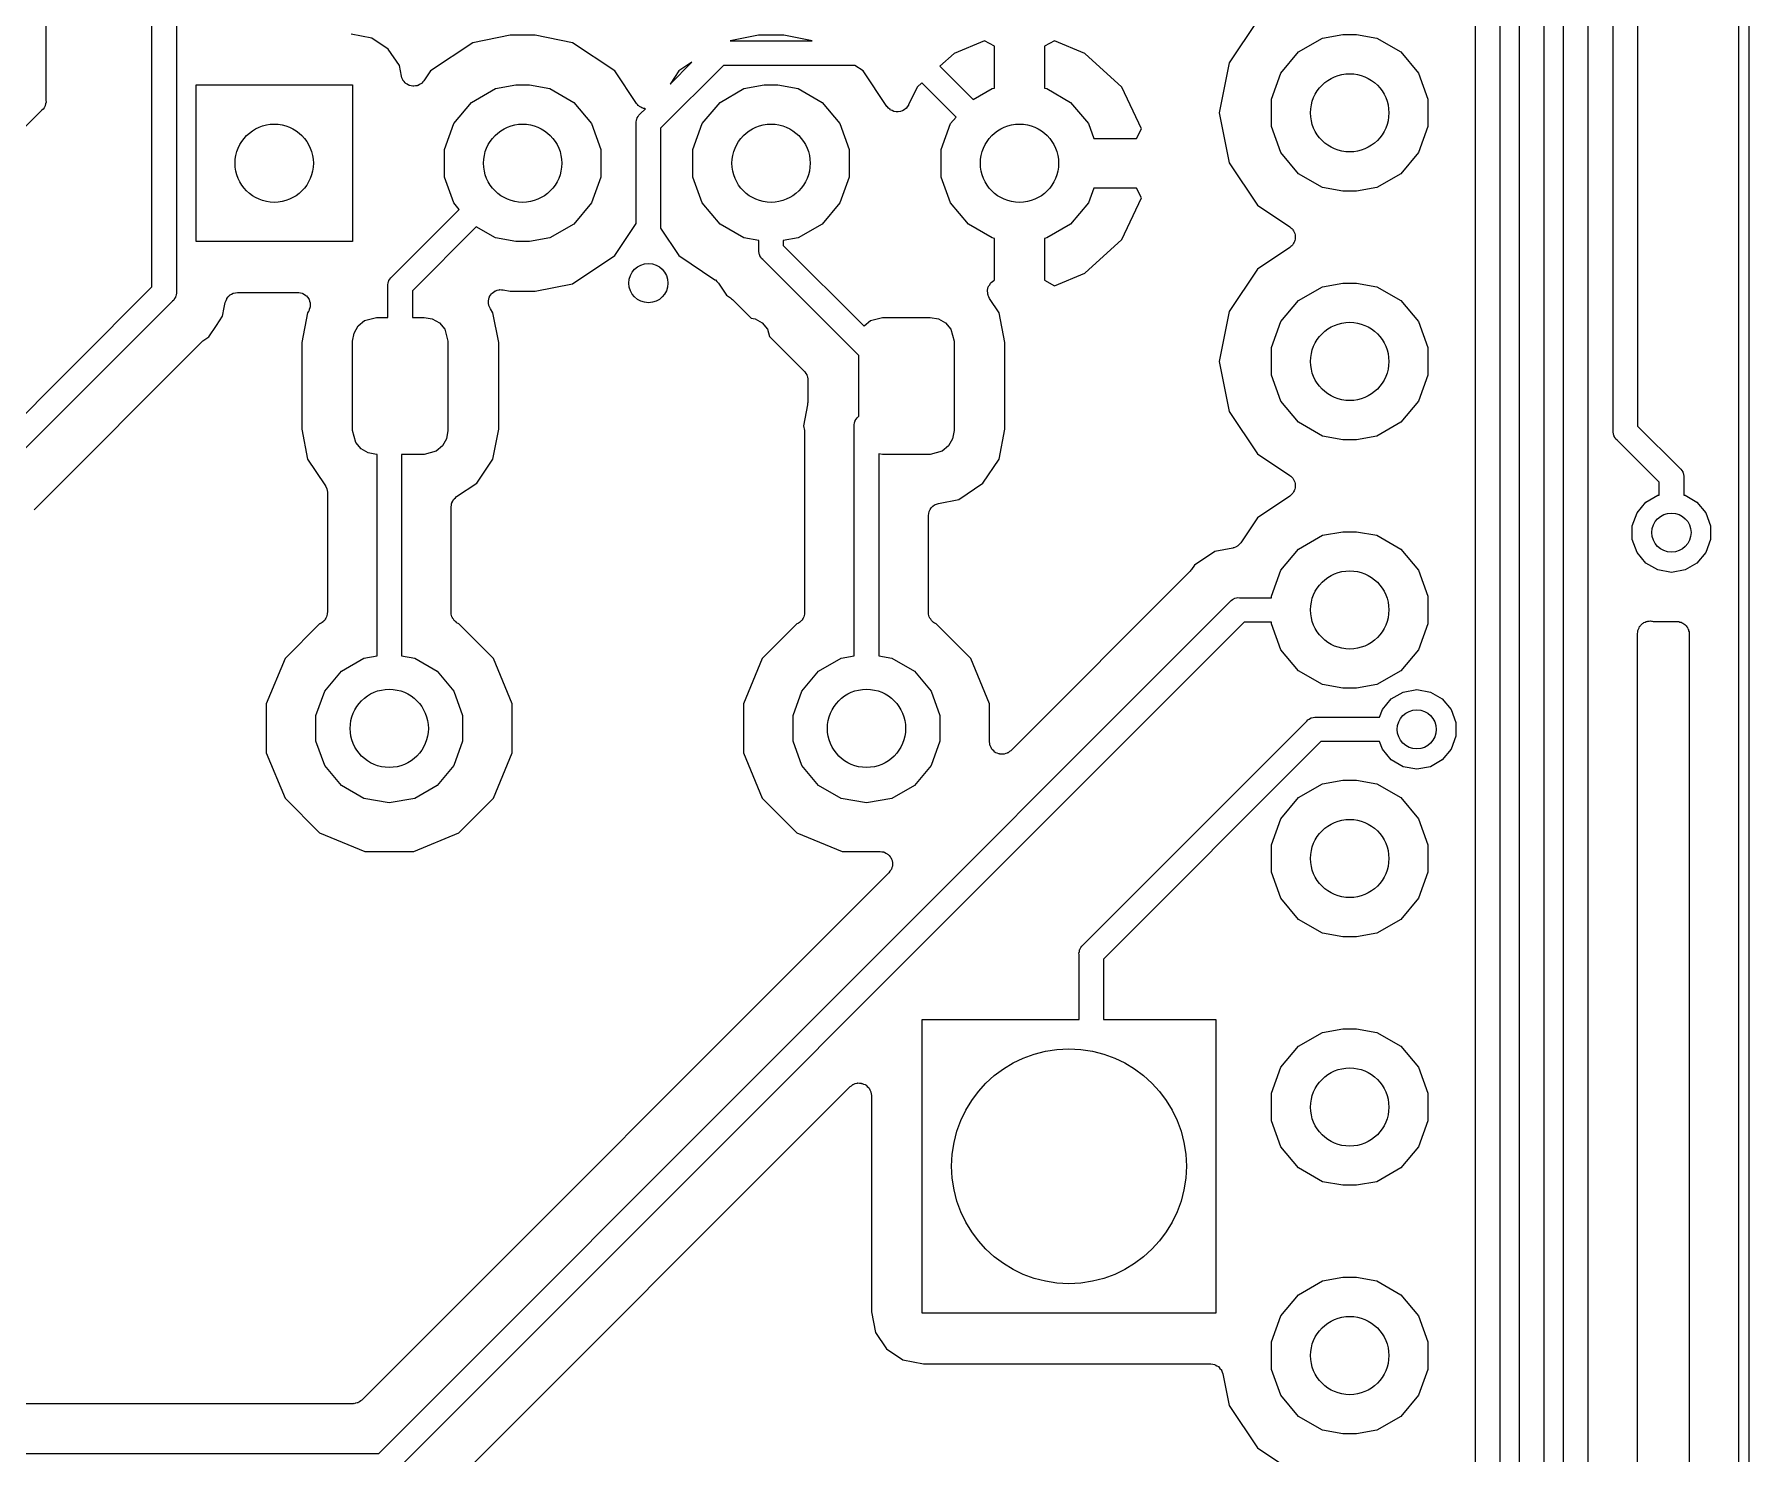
# Model space of a CAD drawing. Extents: x 202.7 to 262.5, y -125.5 to -33.7.
# Drawn here: x 244.97 to 262.5, y -106.11 to -91.61 of the extents above; entities that cross this region are included whole.
import ezdxf

# ---------------------------------------------------------------- set-up
doc = ezdxf.new("R2010")
doc.units = 0
doc.header["$MEASUREMENT"] = 0
doc.layers.add('BLACK', color=7, linetype='CONTINUOUS')

msp = doc.modelspace()

# ---------------------------------------------------------------- linework, layer by layer
at = {"layer": 'BLACK', "linetype": 'CONTINUOUS'}
for p, q in [((262.4, -115.754), (262.4, -43.7949)), ((262.5, -43.7456), (262.5, -115.804)), ((261.114, -95.6573), (261.114, -78.0923)), ((261.364, -78.0459), (261.364, -95.611)), ((260.856, -84.8045), (260.856, -112.263)), ((260.606, -112.216), (260.606, -84.9719)), ((245.089, -86.2154), (245.089, -92.2853)), ((246.174, -94.1892), (246.174, -88.9754)), ((246.424, -89.0218), (246.424, -94.2356)), ((260.156, -110.817), (260.156, -90.1542)), ((260.406, -90.1078), (260.406, -110.864)), ((259.956, -91.2864), (259.956, -107.899)), ((257.477, -91.467), (257.188, -91.8996)), ((259.706, -107.852), (259.706, -91.3328)), ((248.422, -91.6465), (248.211, -91.6046)), ((248.59, -91.7588), (248.422, -91.6465)), ((249.835, -91.617), (249.454, -91.6929)), ((250.093, -91.617), (249.835, -91.617)), ((250.474, -91.6929), (250.093, -91.617)), ((252.375, -91.617), (252.084, -91.675)), ((252.084, -91.675), (252.924, -91.675)), ((252.633, -91.617), (252.375, -91.617)), ((252.924, -91.675), (252.633, -91.617)), ((254.687, -91.6738), (254.376, -91.8029)), ((254.79, -91.7302), (254.687, -91.6738)), ((255.401, -91.6738), (255.298, -91.7302)), ((255.712, -91.8029), (255.401, -91.6738)), ((257.898, -91.7877), (258.142, -91.6466)), ((258.142, -91.6466), (258.35, -91.61)), ((258.35, -91.61), (258.49, -91.61)), ((258.49, -91.61), (258.698, -91.6466)), ((258.698, -91.6466), (258.942, -91.7877)), ((248.703, -91.9268), (248.59, -91.7588)), ((249.454, -91.6929), (249.021, -91.982)), ((250.907, -91.982), (250.474, -91.6929)), ((254.376, -91.8029), (254.23, -91.9345)), ((254.79, -92.1574), (254.79, -91.7302)), ((255.298, -91.7302), (255.298, -92.1574)), ((256.092, -92.147), (255.712, -91.8029)), ((257.716, -92.0038), (257.898, -91.7877)), ((258.942, -91.7877), (259.124, -92.0038)), ((248.724, -92.0359), (248.703, -91.9268)), ((249.021, -91.982), (248.954, -92.0817)), ((251.128, -92.3133), (250.907, -91.982)), ((252.016, -91.925), (251.375, -92.5658)), ((251.472, -92.1153), (251.694, -91.8929)), ((251.561, -91.982), (251.472, -92.1153)), ((251.694, -91.8929), (251.561, -91.982)), ((253.362, -91.925), (252.016, -91.925)), ((253.447, -91.982), (253.362, -91.925)), ((253.689, -92.3447), (253.447, -91.982)), ((254.23, -91.9345), (254.57, -92.2747)), ((257.188, -91.8996), (257.086, -92.41)), ((257.62, -92.2689), (257.716, -92.0038)), ((259.124, -92.0038), (259.22, -92.2689)), ((246.624, -93.725), (246.624, -92.125)), ((246.624, -92.125), (248.224, -92.125)), ((248.224, -92.125), (248.224, -93.725)), ((248.73, -92.0513), (248.724, -92.0359)), ((248.735, -92.0673), (248.73, -92.0513)), ((248.738, -92.0718), (248.735, -92.0673)), ((248.74, -92.077), (248.738, -92.0718)), ((248.751, -92.0895), (248.74, -92.077)), ((248.761, -92.1028), (248.751, -92.0895)), ((248.766, -92.106), (248.761, -92.1028)), ((248.769, -92.1102), (248.766, -92.106)), ((248.784, -92.1181), (248.769, -92.1102)), ((248.798, -92.1274), (248.784, -92.1181)), ((248.803, -92.1287), (248.798, -92.1274)), ((248.808, -92.1314), (248.803, -92.1287)), ((248.824, -92.1339), (248.808, -92.1314)), ((248.84, -92.1378), (248.824, -92.1339)), ((248.846, -92.1372), (248.84, -92.1378)), ((248.852, -92.1381), (248.846, -92.1372)), ((248.868, -92.1348), (248.852, -92.1381)), ((248.884, -92.133), (248.868, -92.1348)), ((248.889, -92.1306), (248.884, -92.133)), ((248.895, -92.1295), (248.889, -92.1306)), ((248.909, -92.1209), (248.895, -92.1295)), ((248.924, -92.1135), (248.909, -92.1209)), ((248.928, -92.1095), (248.924, -92.1135)), ((248.933, -92.1066), (248.928, -92.1095)), ((248.943, -92.0937), (248.933, -92.1066)), ((248.954, -92.0817), (248.943, -92.0937)), ((249.442, -92.3027), (249.686, -92.1616)), ((249.686, -92.1616), (249.894, -92.125)), ((249.894, -92.125), (250.034, -92.125)), ((250.034, -92.125), (250.242, -92.1616)), ((250.242, -92.1616), (250.486, -92.3027)), ((251.982, -92.3027), (252.226, -92.1616)), ((252.226, -92.1616), (252.434, -92.125)), ((252.434, -92.125), (252.574, -92.125)), ((252.574, -92.125), (252.782, -92.1616)), ((252.782, -92.1616), (253.026, -92.3027)), ((253.996, -92.147), (253.91, -92.3284)), ((254.045, -92.1025), (253.996, -92.147)), ((254.395, -92.4533), (254.045, -92.1025)), ((254.57, -92.2747), (254.766, -92.1616)), ((254.766, -92.1616), (254.79, -92.1574)), ((255.298, -92.1574), (255.322, -92.1616)), ((255.322, -92.1616), (255.566, -92.3027)), ((256.293, -92.5718), (256.092, -92.147)), ((245.061, -92.3724), (245.049, -92.383)), ((245.07, -92.358), (245.061, -92.3724)), ((245.079, -92.3444), (245.07, -92.358)), ((245.081, -92.339), (245.079, -92.3444)), ((245.083, -92.3342), (245.081, -92.339)), ((245.086, -92.3179), (245.083, -92.3342)), ((245.091, -92.3019), (245.086, -92.3179)), ((245.089, -92.2853), (245.091, -92.3019)), ((249.26, -92.5188), (249.442, -92.3027)), ((250.486, -92.3027), (250.668, -92.5188)), ((251.138, -92.3233), (251.128, -92.3133)), ((251.146, -92.3345), (251.138, -92.3233)), ((251.153, -92.3391), (251.146, -92.3345)), ((251.159, -92.3452), (251.153, -92.3391)), ((251.171, -92.3513), (251.159, -92.3452)), ((251.165, -92.4217), (251.219, -92.3679)), ((251.183, -92.359), (251.171, -92.3513)), ((251.191, -92.361), (251.183, -92.359)), ((251.198, -92.3647), (251.191, -92.361)), ((251.212, -92.3662), (251.198, -92.3647)), ((251.219, -92.3679), (251.212, -92.3662)), ((251.8, -92.5188), (251.982, -92.3027)), ((253.026, -92.3027), (253.208, -92.5188)), ((253.69, -92.3454), (253.689, -92.3447)), ((253.69, -92.3464), (253.69, -92.3454)), ((253.705, -92.3613), (253.69, -92.3464)), ((253.72, -92.3765), (253.705, -92.3613)), ((253.721, -92.377), (253.72, -92.3765)), ((253.722, -92.3777), (253.721, -92.377)), ((253.741, -92.3867), (253.722, -92.3777)), ((253.865, -92.3775), (253.848, -92.3895)), ((253.883, -92.3658), (253.865, -92.3775)), ((253.884, -92.3644), (253.883, -92.365)), ((253.883, -92.365), (253.883, -92.3658)), ((253.896, -92.3473), (253.884, -92.3644)), ((253.909, -92.3303), (253.896, -92.3473)), ((253.91, -92.3284), (253.909, -92.3293)), ((253.909, -92.3293), (253.909, -92.3303)), ((255.566, -92.3027), (255.748, -92.5188)), ((257.62, -92.5511), (257.62, -92.2689)), ((259.22, -92.2689), (259.22, -92.5511)), ((245.049, -92.383), (243.812, -93.6195)), ((249.164, -92.7839), (249.26, -92.5188)), ((250.668, -92.5188), (250.764, -92.7839)), ((251.124, -92.5029), (251.128, -92.4869)), ((251.125, -92.5194), (251.124, -92.5029)), ((251.125, -93.5418), (251.125, -92.5194)), ((251.128, -92.4869), (251.131, -92.4706)), ((251.131, -92.4706), (251.134, -92.4657)), ((251.134, -92.4657), (251.135, -92.4604)), ((251.135, -92.4604), (251.144, -92.4468)), ((251.144, -92.4468), (251.153, -92.4324)), ((251.153, -92.4324), (251.165, -92.4217)), ((251.704, -92.7839), (251.8, -92.5188)), ((253.208, -92.5188), (253.304, -92.7839)), ((253.759, -92.396), (253.741, -92.3867)), ((253.76, -92.3961), (253.759, -92.396)), ((253.761, -92.3966), (253.76, -92.3961)), ((253.782, -92.3985), (253.761, -92.3966)), ((253.803, -92.4008), (253.782, -92.3985)), ((253.804, -92.4006), (253.803, -92.4008)), ((253.805, -92.4007), (253.804, -92.4006)), ((253.826, -92.3954), (253.805, -92.4007)), ((253.846, -92.3904), (253.826, -92.3954)), ((253.847, -92.3898), (253.846, -92.3904)), ((253.848, -92.3895), (253.847, -92.3898)), ((254.244, -92.7839), (254.34, -92.5188)), ((254.34, -92.5188), (254.395, -92.4533)), ((255.748, -92.5188), (255.803, -92.671)), ((257.086, -92.41), (257.188, -92.9204)), ((257.716, -92.8162), (257.62, -92.5511)), ((259.22, -92.5511), (259.124, -92.8162)), ((251.375, -92.5658), (251.375, -93.5897)), ((255.803, -92.671), (256.239, -92.671)), ((256.239, -92.671), (256.293, -92.5718)), ((249.164, -93.0661), (249.164, -92.7839)), ((250.764, -92.7839), (250.764, -93.0661)), ((251.704, -93.0661), (251.704, -92.7839)), ((253.304, -92.7839), (253.304, -93.0661)), ((254.244, -93.0661), (254.244, -92.7839)), ((257.898, -93.0323), (257.716, -92.8162)), ((259.124, -92.8162), (258.942, -93.0323)), ((249.26, -93.3312), (249.164, -93.0661)), ((250.764, -93.0661), (250.668, -93.3312)), ((251.8, -93.3312), (251.704, -93.0661)), ((253.304, -93.0661), (253.208, -93.3312)), ((254.34, -93.3312), (254.244, -93.0661)), ((257.188, -92.9204), (257.477, -93.353)), ((258.142, -93.1734), (257.898, -93.0323)), ((258.942, -93.0323), (258.698, -93.1734)), ((255.803, -93.179), (255.748, -93.3312)), ((256.239, -93.179), (255.803, -93.179)), ((256.293, -93.2782), (256.239, -93.179)), ((258.35, -93.21), (258.142, -93.1734)), ((258.49, -93.21), (258.35, -93.21)), ((258.698, -93.1734), (258.49, -93.21)), ((248.628, -94.0842), (249.315, -93.3967)), ((249.315, -93.3967), (249.26, -93.3312)), ((250.668, -93.3312), (250.486, -93.5473)), ((251.982, -93.5473), (251.8, -93.3312)), ((253.208, -93.3312), (253.026, -93.5473)), ((254.522, -93.5473), (254.34, -93.3312)), ((255.748, -93.3312), (255.566, -93.5473)), ((256.092, -93.703), (256.293, -93.2782)), ((257.477, -93.353), (257.808, -93.5744)), ((249.49, -93.5753), (248.837, -94.2283)), ((249.686, -93.6884), (249.49, -93.5753)), ((250.486, -93.5473), (250.242, -93.6884)), ((250.907, -93.868), (251.125, -93.5418)), ((251.375, -93.5897), (251.561, -93.868)), ((252.226, -93.6884), (251.982, -93.5473)), ((253.026, -93.5473), (252.782, -93.6884)), ((254.766, -93.6884), (254.522, -93.5473)), ((255.566, -93.5473), (255.322, -93.6884)), ((257.808, -93.5744), (257.818, -93.584)), ((257.818, -93.584), (257.829, -93.5922)), ((257.829, -93.5922), (257.834, -93.5991)), ((257.834, -93.5991), (257.84, -93.6049)), ((257.84, -93.6049), (257.846, -93.6173)), ((248.224, -93.725), (246.624, -93.725)), ((249.894, -93.725), (249.686, -93.6884)), ((250.034, -93.725), (249.894, -93.725)), ((250.242, -93.6884), (250.034, -93.725)), ((252.379, -93.7153), (252.226, -93.6884)), ((252.379, -93.8111), (252.379, -93.7153)), ((252.782, -93.6884), (252.629, -93.7153)), ((252.629, -93.7153), (252.629, -93.7647)), ((252.629, -93.7647), (253.455, -94.5907)), ((254.79, -93.6926), (254.766, -93.6884)), ((254.79, -94.1198), (254.79, -93.6926)), ((255.322, -93.6884), (255.298, -93.6926)), ((255.298, -93.6926), (255.298, -94.1198)), ((255.712, -94.0471), (256.092, -93.703)), ((257.818, -93.776), (257.808, -93.7856)), ((257.829, -93.7678), (257.818, -93.776)), ((257.834, -93.7609), (257.829, -93.7678)), ((257.84, -93.7551), (257.834, -93.7609)), ((257.846, -93.7427), (257.84, -93.7551)), ((257.846, -93.6173), (257.854, -93.6289)), ((257.854, -93.7311), (257.846, -93.7427)), ((257.854, -93.6289), (257.856, -93.637)), ((257.856, -93.723), (257.854, -93.7311)), ((257.856, -93.637), (257.86, -93.6445)), ((257.86, -93.7155), (257.856, -93.723)), ((257.86, -93.6445), (257.861, -93.6582)), ((257.861, -93.7018), (257.86, -93.7155)), ((257.861, -93.6582), (257.864, -93.6717)), ((257.864, -93.6883), (257.861, -93.7018)), ((257.864, -93.6717), (257.864, -93.68)), ((257.864, -93.68), (257.864, -93.6883)), ((250.474, -94.1571), (250.907, -93.868)), ((251.561, -93.868), (251.93, -94.1149)), ((252.378, -93.8276), (252.379, -93.8111)), ((252.382, -93.8436), (252.378, -93.8276)), ((252.385, -93.8599), (252.382, -93.8436)), ((252.388, -93.8647), (252.385, -93.8599)), ((252.389, -93.8701), (252.388, -93.8647)), ((252.398, -93.8837), (252.389, -93.8701)), ((252.407, -93.8981), (252.398, -93.8837)), ((252.419, -93.9088), (252.407, -93.8981)), ((253.4, -94.8893), (252.419, -93.9088)), ((257.808, -93.7856), (257.477, -94.007)), ((248.59, -94.1494), (248.593, -94.1331)), ((248.593, -94.1331), (248.596, -94.1283)), ((248.596, -94.1283), (248.597, -94.1229)), ((248.597, -94.1229), (248.607, -94.1093)), ((248.607, -94.1093), (248.615, -94.0949)), ((248.615, -94.0949), (248.628, -94.0842)), ((251.93, -94.1149), (251.932, -94.1168)), ((251.932, -94.1168), (251.935, -94.1181)), ((251.935, -94.1181), (251.948, -94.132)), ((251.948, -94.132), (251.962, -94.1454)), ((254.769, -94.1347), (254.782, -94.1243)), ((254.782, -94.1243), (254.79, -94.1198)), ((255.298, -94.1198), (255.401, -94.1762)), ((255.401, -94.1762), (255.712, -94.0471)), ((257.477, -94.007), (257.188, -94.4396)), ((244.207, -96.156), (246.174, -94.1892)), ((246.405, -94.3082), (246.396, -94.3226)), ((246.414, -94.2946), (246.405, -94.3082)), ((246.415, -94.2893), (246.414, -94.2946)), ((246.418, -94.2844), (246.415, -94.2893)), ((246.421, -94.2681), (246.418, -94.2844)), ((246.425, -94.2521), (246.421, -94.2681)), ((246.424, -94.2356), (246.425, -94.2521)), ((246.938, -94.3089), (246.939, -94.3079)), ((246.939, -94.3066), (246.953, -94.291)), ((246.939, -94.3079), (246.939, -94.3066)), ((246.953, -94.291), (246.966, -94.2752)), ((246.966, -94.2752), (246.967, -94.2745)), ((246.967, -94.2745), (246.968, -94.2734)), ((246.968, -94.2734), (246.986, -94.2634)), ((246.986, -94.2634), (247.004, -94.2531)), ((247.004, -94.2531), (247.006, -94.2529)), ((247.006, -94.2529), (247.007, -94.2522)), ((247.007, -94.2522), (247.027, -94.249)), ((247.027, -94.249), (247.048, -94.2454)), ((247.048, -94.2454), (247.666, -94.2454)), ((247.666, -94.2454), (247.67, -94.2462)), ((247.67, -94.2462), (247.674, -94.2457)), ((247.674, -94.2457), (247.691, -94.25)), ((247.691, -94.25), (247.709, -94.2531)), ((247.709, -94.2531), (247.713, -94.2552)), ((247.713, -94.2552), (247.717, -94.2562)), ((247.717, -94.2562), (247.732, -94.2662)), ((247.732, -94.2662), (247.747, -94.2752)), ((247.747, -94.2752), (247.75, -94.2784)), ((247.75, -94.2784), (247.753, -94.2807)), ((247.753, -94.2807), (247.764, -94.2952)), ((247.764, -94.2952), (247.776, -94.3089)), ((248.586, -94.1654), (248.59, -94.1494)), ((248.587, -94.1819), (248.586, -94.1654)), ((248.587, -94.5), (248.587, -94.1819)), ((248.837, -94.2283), (248.837, -94.5)), ((249.618, -94.3138), (249.622, -94.2975)), ((249.622, -94.2975), (249.625, -94.2928)), ((249.625, -94.2928), (249.626, -94.2874)), ((249.626, -94.2874), (249.636, -94.274)), ((249.636, -94.274), (249.645, -94.2598)), ((249.645, -94.2598), (249.649, -94.2563)), ((249.649, -94.2563), (249.652, -94.2518)), ((249.652, -94.2518), (249.666, -94.2426)), ((249.666, -94.2426), (249.679, -94.2322)), ((249.679, -94.2322), (249.684, -94.2304)), ((249.684, -94.2304), (249.689, -94.2273)), ((249.689, -94.2273), (249.705, -94.2234)), ((249.705, -94.2234), (249.721, -94.2181)), ((249.721, -94.2181), (249.726, -94.2182)), ((249.726, -94.2182), (249.732, -94.2168)), ((249.732, -94.2168), (249.748, -94.2187)), ((249.748, -94.2187), (249.765, -94.219)), ((249.765, -94.219), (249.835, -94.233)), ((249.835, -94.233), (250.093, -94.233)), ((250.093, -94.233), (250.474, -94.1571)), ((251.962, -94.1454), (251.964, -94.1479)), ((251.964, -94.1479), (251.965, -94.1499)), ((251.965, -94.1499), (252.048, -94.2729)), ((252.048, -94.2729), (252.09, -94.3012)), ((252.09, -94.3012), (252.099, -94.3099)), ((254.716, -94.2329), (254.717, -94.2274)), ((254.719, -94.2493), (254.716, -94.2329)), ((254.717, -94.2218), (254.721, -94.2059)), ((254.717, -94.2274), (254.717, -94.2218)), ((254.72, -94.2658), (254.719, -94.2493)), ((254.722, -94.2709), (254.72, -94.2658)), ((254.721, -94.2059), (254.725, -94.1896)), ((254.723, -94.2765), (254.722, -94.2709)), ((254.731, -94.291), (254.723, -94.2765)), ((254.725, -94.1896), (254.727, -94.1848)), ((254.727, -94.1848), (254.729, -94.1794)), ((254.729, -94.1794), (254.739, -94.1661)), ((254.737, -94.3062), (254.731, -94.291)), ((254.835, -94.4523), (254.737, -94.3062)), ((254.739, -94.1661), (254.747, -94.1519)), ((254.747, -94.1519), (254.752, -94.1484)), ((254.752, -94.1484), (254.755, -94.1439)), ((254.755, -94.1439), (254.769, -94.1347)), ((257.898, -94.3277), (258.142, -94.1866)), ((258.142, -94.1866), (258.35, -94.15)), ((258.35, -94.15), (258.49, -94.15)), ((258.49, -94.15), (258.698, -94.1866)), ((258.698, -94.1866), (258.942, -94.3277)), ((246.384, -94.3332), (244.43, -96.2864)), ((246.396, -94.3226), (246.384, -94.3332)), ((246.895, -94.488), (246.913, -94.4003)), ((246.913, -94.4003), (246.923, -94.3477)), ((246.913, -94.4003), (246.913, -94.4003)), ((246.923, -94.3477), (246.931, -94.3284)), ((246.931, -94.3284), (246.938, -94.3089)), ((247.765, -94.4523), (247.705, -94.7563)), ((247.771, -94.443), (247.765, -94.4523)), ((247.773, -94.4392), (247.771, -94.443)), ((247.776, -94.4359), (247.773, -94.4392)), ((247.776, -94.3089), (247.777, -94.3129)), ((247.782, -94.4191), (247.776, -94.4359)), ((247.777, -94.3129), (247.78, -94.3163)), ((247.78, -94.3163), (247.785, -94.3335)), ((247.789, -94.4026), (247.782, -94.4191)), ((247.785, -94.3335), (247.791, -94.3504)), ((247.791, -94.3945), (247.789, -94.3984)), ((247.789, -94.3984), (247.789, -94.4026)), ((247.791, -94.3504), (247.791, -94.3546)), ((247.791, -94.3546), (247.792, -94.3586)), ((247.792, -94.3586), (247.791, -94.3765)), ((247.791, -94.3765), (247.791, -94.3945)), ((249.613, -94.3408), (249.614, -94.3353)), ((249.616, -94.3572), (249.613, -94.3408)), ((249.614, -94.3297), (249.618, -94.3138)), ((249.614, -94.3353), (249.614, -94.3297)), ((249.617, -94.3738), (249.616, -94.3572)), ((249.619, -94.3789), (249.617, -94.3738)), ((249.62, -94.3844), (249.619, -94.3789)), ((249.628, -94.3989), (249.62, -94.3844)), ((249.634, -94.4141), (249.628, -94.3989)), ((249.66, -94.4523), (249.634, -94.4141)), ((249.72, -94.7563), (249.66, -94.4523)), ((252.099, -94.3099), (252.109, -94.317)), ((252.109, -94.317), (252.3, -94.5077)), ((254.895, -94.7563), (254.835, -94.4523)), ((257.188, -94.4396), (257.086, -94.95)), ((257.716, -94.5438), (257.898, -94.3277)), ((258.942, -94.3277), (259.124, -94.5438)), ((246.755, -94.6974), (246.832, -94.5829)), ((246.832, -94.5829), (246.895, -94.488)), ((248.24, -94.6604), (248.282, -94.5871)), ((248.282, -94.5871), (248.347, -94.5327)), ((248.347, -94.5327), (248.469, -94.5)), ((248.469, -94.5), (248.587, -94.5)), ((248.837, -94.5), (248.956, -94.5)), ((248.956, -94.5), (249.04, -94.5147)), ((249.04, -94.5147), (249.113, -94.557)), ((249.113, -94.557), (249.167, -94.6219)), ((249.167, -94.6219), (249.2, -94.7437)), ((252.3, -94.5077), (252.34, -94.5147)), ((252.34, -94.5147), (252.413, -94.557)), ((252.413, -94.557), (252.467, -94.6219)), ((252.467, -94.6219), (252.487, -94.6945)), ((253.455, -94.5907), (253.457, -94.5871)), ((253.457, -94.5871), (253.522, -94.5327)), ((253.522, -94.5327), (253.644, -94.5)), ((253.644, -94.5), (254.131, -94.5)), ((254.131, -94.5), (254.215, -94.5147)), ((254.215, -94.5147), (254.288, -94.557)), ((254.288, -94.557), (254.342, -94.6219)), ((254.342, -94.6219), (254.375, -94.7437)), ((257.62, -94.8089), (257.716, -94.5438)), ((259.124, -94.5438), (259.22, -94.8089)), ((244.975, -96.46), (246.694, -94.7415)), ((246.694, -94.7415), (246.704, -94.7344)), ((246.704, -94.7344), (246.713, -94.7257)), ((246.713, -94.7257), (246.755, -94.6974)), ((247.705, -94.7563), (247.705, -95.6437)), ((248.225, -94.7437), (248.24, -94.6604)), ((248.225, -95.6562), (248.225, -94.7437)), ((249.2, -94.7437), (249.2, -95.6562)), ((249.72, -95.6437), (249.72, -94.7563)), ((252.487, -94.6945), (252.842, -95.0501)), ((254.375, -94.7437), (254.375, -95.6562)), ((254.895, -95.6437), (254.895, -94.7563)), ((257.62, -95.0911), (257.62, -94.8089)), ((259.22, -94.8089), (259.22, -95.0911)), ((253.4, -95.5107), (253.4, -94.8893)), ((257.086, -94.95), (257.188, -95.4604)), ((252.842, -95.0501), (252.846, -95.0546)), ((252.846, -95.0546), (252.85, -95.0582)), ((252.85, -95.0582), (252.858, -95.0726)), ((252.858, -95.0726), (252.868, -95.0862)), ((252.868, -95.0862), (252.869, -95.0916)), ((252.869, -95.0916), (252.872, -95.0964)), ((252.872, -95.0964), (252.875, -95.1128)), ((252.875, -95.1128), (252.879, -95.1288)), ((252.879, -95.1288), (252.879, -95.1344)), ((252.879, -95.1344), (252.88, -95.1399)), ((252.88, -95.1399), (252.88, -95.369)), ((257.716, -95.3562), (257.62, -95.0911)), ((259.22, -95.0911), (259.124, -95.3562)), ((257.898, -95.5723), (257.716, -95.3562)), ((259.124, -95.3562), (258.942, -95.5723)), ((252.877, -95.3937), (252.835, -95.6075)), ((252.88, -95.369), (252.877, -95.3813)), ((252.877, -95.3813), (252.877, -95.3937)), ((253.374, -95.5403), (253.383, -95.5259)), ((253.383, -95.5259), (253.395, -95.5153)), ((253.395, -95.5153), (253.4, -95.5107)), ((257.188, -95.4604), (257.477, -95.893)), ((247.705, -95.6437), (247.765, -95.9477)), ((248.258, -95.7781), (248.225, -95.6562)), ((249.2, -95.6562), (249.185, -95.7396)), ((249.66, -95.9477), (249.72, -95.6437)), ((252.835, -95.6075), (252.845, -95.6576)), ((252.845, -95.6576), (252.845, -95.6701)), ((252.845, -95.6701), (252.847, -95.6824)), ((252.847, -95.6824), (252.847, -97.5157)), ((253.354, -95.5964), (253.358, -95.5804)), ((253.355, -95.613), (253.354, -95.5964)), ((253.355, -97.9605), (253.355, -95.613)), ((253.358, -95.5804), (253.361, -95.5641)), ((253.361, -95.5641), (253.364, -95.5593)), ((253.364, -95.5593), (253.365, -95.5539)), ((253.365, -95.5539), (253.374, -95.5403)), ((254.375, -95.6562), (254.36, -95.7396)), ((254.835, -95.9477), (254.895, -95.6437)), ((258.142, -95.7134), (257.898, -95.5723)), ((258.942, -95.5723), (258.698, -95.7134)), ((261.113, -95.6738), (261.114, -95.6573)), ((261.117, -95.6899), (261.113, -95.6738)), ((261.12, -95.7062), (261.117, -95.6899)), ((261.123, -95.711), (261.12, -95.7062)), ((261.124, -95.7164), (261.123, -95.711)), ((261.364, -95.611), (261.795, -96.0416)), ((248.312, -95.843), (248.258, -95.7781)), ((248.385, -95.8853), (248.312, -95.843)), ((248.469, -95.9), (248.385, -95.8853)), ((249.078, -95.8673), (248.956, -95.9)), ((249.143, -95.8129), (249.078, -95.8673)), ((249.185, -95.7396), (249.143, -95.8129)), ((254.253, -95.8673), (254.131, -95.9)), ((254.318, -95.8129), (254.253, -95.8673)), ((254.36, -95.7396), (254.318, -95.8129)), ((258.35, -95.75), (258.142, -95.7134)), ((258.49, -95.75), (258.35, -95.75)), ((258.698, -95.7134), (258.49, -95.75)), ((261.133, -95.73), (261.124, -95.7164)), ((261.142, -95.7444), (261.133, -95.73)), ((261.154, -95.755), (261.142, -95.7444)), ((261.585, -96.1856), (261.154, -95.755)), ((247.765, -95.9477), (247.941, -96.2106)), ((248.475, -95.9), (248.469, -95.9)), ((248.475, -97.9605), (248.475, -95.9)), ((248.956, -95.9), (248.725, -95.9)), ((248.725, -95.9), (248.725, -97.9605)), ((249.495, -96.1949), (249.66, -95.9477)), ((253.644, -95.9), (253.605, -95.8932)), ((253.605, -95.8932), (253.605, -97.9605)), ((254.131, -95.9), (253.644, -95.9)), ((254.67, -96.1949), (254.835, -95.9477)), ((257.477, -95.893), (257.808, -96.1144)), ((261.795, -96.0416), (261.807, -96.0522)), ((261.807, -96.0522), (261.816, -96.0666)), ((247.941, -96.2106), (247.942, -96.2123)), ((247.942, -96.2123), (247.95, -96.2284)), ((247.95, -96.2284), (247.959, -96.2439)), ((249.289, -96.3321), (249.495, -96.1949)), ((254.423, -96.36), (254.67, -96.1949)), ((257.808, -96.1144), (257.818, -96.124)), ((257.818, -96.124), (257.829, -96.1322)), ((257.829, -96.1322), (257.834, -96.1391)), ((257.834, -96.1391), (257.84, -96.1449)), ((257.84, -96.1449), (257.846, -96.1573)), ((257.846, -96.1573), (257.854, -96.1689)), ((257.854, -96.1689), (257.856, -96.177)), ((257.856, -96.177), (257.86, -96.1845)), ((257.86, -96.1845), (257.861, -96.1982)), ((257.861, -96.1982), (257.864, -96.2117)), ((257.864, -96.2283), (257.861, -96.2418)), ((257.864, -96.2117), (257.864, -96.22)), ((257.864, -96.22), (257.864, -96.2283)), ((261.585, -96.3153), (261.585, -96.1856)), ((261.816, -96.0666), (261.825, -96.0801)), ((261.825, -96.0801), (261.826, -96.0855)), ((261.826, -96.0855), (261.829, -96.0904)), ((261.829, -96.0904), (261.832, -96.1067)), ((261.832, -96.1067), (261.836, -96.1227)), ((261.836, -96.1227), (261.835, -96.1392)), ((261.835, -96.1392), (261.835, -96.3153)), ((247.959, -96.2439), (247.96, -96.2481)), ((247.96, -96.2481), (247.962, -96.2518)), ((247.962, -96.2518), (247.964, -96.2697)), ((247.964, -96.2697), (247.967, -96.2874)), ((247.967, -96.2874), (247.967, -97.5157)), ((249.236, -96.42), (249.238, -96.4022)), ((249.238, -96.4022), (249.24, -96.3984)), ((249.24, -96.3984), (249.241, -96.3943)), ((249.241, -96.3943), (249.25, -96.3787)), ((249.25, -96.3787), (249.258, -96.3626)), ((249.258, -96.3626), (249.261, -96.3597)), ((249.261, -96.3597), (249.263, -96.3561)), ((249.263, -96.3561), (249.276, -96.3445)), ((249.276, -96.3445), (249.289, -96.3321)), ((254.176, -96.4158), (254.196, -96.4088)), ((254.196, -96.4088), (254.215, -96.4012)), ((254.215, -96.4012), (254.423, -96.36)), ((257.808, -96.3256), (257.477, -96.547)), ((257.818, -96.316), (257.808, -96.3256)), ((257.829, -96.3078), (257.818, -96.316)), ((257.834, -96.3009), (257.829, -96.3078)), ((257.84, -96.2951), (257.834, -96.3009)), ((257.846, -96.2827), (257.84, -96.2951)), ((257.854, -96.2711), (257.846, -96.2827)), ((257.856, -96.263), (257.854, -96.2711)), ((257.86, -96.2555), (257.856, -96.263)), ((257.861, -96.2418), (257.86, -96.2555)), ((261.358, -96.4964), (261.449, -96.3883)), ((261.449, -96.3883), (261.571, -96.3178)), ((261.571, -96.3178), (261.585, -96.3153)), ((261.835, -96.3153), (261.849, -96.3178)), ((261.849, -96.3178), (261.971, -96.3883)), ((261.971, -96.3883), (262.062, -96.4964)), ((244.968, -96.4682), (244.972, -96.4646)), ((244.972, -96.4646), (244.975, -96.46)), ((249.233, -96.4377), (249.236, -96.42)), ((249.233, -97.5157), (249.233, -96.4377)), ((254.113, -96.5258), (254.117, -96.5054)), ((254.113, -97.5157), (254.113, -96.5258)), ((254.117, -96.5054), (254.12, -96.485)), ((254.12, -96.4838), (254.121, -96.4824)), ((254.12, -96.485), (254.12, -96.4838)), ((254.121, -96.4824), (254.131, -96.4644)), ((254.131, -96.4644), (254.141, -96.4463)), ((254.141, -96.4463), (254.142, -96.4454)), ((254.142, -96.4454), (254.143, -96.4442)), ((254.143, -96.4442), (254.159, -96.4309)), ((254.159, -96.4309), (254.174, -96.4172)), ((254.174, -96.4172), (254.175, -96.4167)), ((254.175, -96.4167), (254.176, -96.4158)), ((257.477, -96.547), (257.306, -96.8033)), ((261.31, -96.6289), (261.358, -96.4964)), ((262.062, -96.4964), (262.11, -96.6289)), ((257.898, -96.8677), (258.142, -96.7266)), ((258.142, -96.7266), (258.35, -96.69)), ((258.35, -96.69), (258.49, -96.69)), ((258.49, -96.69), (258.698, -96.7266)), ((258.698, -96.7266), (258.942, -96.8677)), ((261.31, -96.77), (261.31, -96.6289)), ((262.11, -96.6289), (262.11, -96.77)), ((257.042, -96.8937), (256.832, -97.0336)), ((257.225, -96.8573), (257.042, -96.8937)), ((257.23, -96.8552), (257.225, -96.8573)), ((257.236, -96.8546), (257.23, -96.8552)), ((257.251, -96.8473), (257.236, -96.8546)), ((257.266, -96.8413), (257.251, -96.8473)), ((257.27, -96.8376), (257.266, -96.8413)), ((257.275, -96.8351), (257.27, -96.8376)), ((257.287, -96.8231), (257.275, -96.8351)), ((257.299, -96.8122), (257.287, -96.8231)), ((257.302, -96.8073), (257.299, -96.8122)), ((257.306, -96.8033), (257.302, -96.8073)), ((257.716, -97.0838), (257.898, -96.8677)), ((258.942, -96.8677), (259.124, -97.0838)), ((261.358, -96.9026), (261.31, -96.77)), ((261.449, -97.0106), (261.358, -96.9026)), ((262.062, -96.9026), (261.971, -97.0106)), ((262.11, -96.77), (262.062, -96.9026)), ((256.788, -97.0953), (254.955, -98.9286)), ((256.795, -97.0851), (256.788, -97.0953)), ((256.804, -97.0761), (256.795, -97.0851)), ((256.832, -97.0336), (256.804, -97.0761)), ((257.62, -97.3489), (257.716, -97.0838)), ((259.124, -97.0838), (259.22, -97.3489)), ((261.571, -97.0812), (261.449, -97.0106)), ((261.71, -97.1056), (261.571, -97.0812)), ((261.849, -97.0812), (261.71, -97.1056)), ((261.971, -97.0106), (261.849, -97.0812)), ((248.492, -106.11), (257.196, -97.4055)), ((257.196, -97.4055), (257.207, -97.3928)), ((257.207, -97.3928), (257.221, -97.3845)), ((257.221, -97.3845), (257.235, -97.375)), ((257.235, -97.375), (257.24, -97.3735)), ((257.24, -97.3735), (257.245, -97.3707)), ((257.245, -97.3707), (257.262, -97.3678)), ((257.262, -97.3678), (257.278, -97.3636)), ((257.278, -97.3636), (257.294, -97.365)), ((257.294, -97.365), (257.62, -97.365)), ((257.62, -97.365), (257.62, -97.3489)), ((259.22, -97.3489), (259.22, -97.6311)), ((247.887, -97.6335), (247.534, -97.9874)), ((247.889, -97.633), (247.887, -97.6335)), ((247.896, -97.6285), (247.889, -97.633)), ((247.903, -97.6257), (247.896, -97.6285)), ((247.914, -97.6168), (247.903, -97.6257)), ((247.926, -97.6093), (247.914, -97.6168)), ((247.931, -97.6027), (247.926, -97.6093)), ((247.937, -97.5973), (247.931, -97.6027)), ((247.944, -97.5853), (247.937, -97.5973)), ((247.953, -97.5743), (247.944, -97.5853)), ((247.955, -97.5664), (247.953, -97.5743)), ((247.959, -97.5591), (247.955, -97.5664)), ((247.962, -97.5455), (247.959, -97.5591)), ((247.966, -97.5323), (247.962, -97.5455)), ((247.967, -97.5157), (247.966, -97.5239)), ((247.966, -97.5239), (247.966, -97.5323)), ((257.34, -97.615), (248.636, -106.32)), ((249.234, -97.5239), (249.233, -97.5157)), ((249.234, -97.5323), (249.234, -97.5239)), ((249.238, -97.5455), (249.234, -97.5323)), ((249.241, -97.5591), (249.238, -97.5455)), ((249.245, -97.5664), (249.241, -97.5591)), ((249.247, -97.5743), (249.245, -97.5664)), ((249.256, -97.5853), (249.247, -97.5743)), ((249.263, -97.5973), (249.256, -97.5853)), ((249.269, -97.6027), (249.263, -97.5973)), ((249.274, -97.6093), (249.269, -97.6027)), ((249.286, -97.6168), (249.274, -97.6093)), ((249.296, -97.6257), (249.286, -97.6168)), ((249.304, -97.6285), (249.296, -97.6257)), ((249.311, -97.633), (249.304, -97.6285)), ((249.313, -97.6335), (249.311, -97.633)), ((249.666, -97.9874), (249.313, -97.6335)), ((252.767, -97.6335), (252.414, -97.9874)), ((252.769, -97.633), (252.767, -97.6335)), ((252.776, -97.6285), (252.769, -97.633)), ((252.783, -97.6257), (252.776, -97.6285)), ((252.794, -97.6168), (252.783, -97.6257)), ((252.806, -97.6093), (252.794, -97.6168)), ((252.811, -97.6027), (252.806, -97.6093)), ((252.817, -97.5973), (252.811, -97.6027)), ((252.824, -97.5853), (252.817, -97.5973)), ((252.833, -97.5743), (252.824, -97.5853)), ((252.835, -97.5664), (252.833, -97.5743)), ((252.839, -97.5591), (252.835, -97.5664)), ((252.842, -97.5455), (252.839, -97.5591)), ((252.846, -97.5323), (252.842, -97.5455)), ((252.847, -97.5157), (252.846, -97.5239)), ((252.846, -97.5239), (252.846, -97.5323)), ((254.114, -97.5239), (254.113, -97.5157)), ((254.114, -97.5323), (254.114, -97.5239)), ((254.118, -97.5455), (254.114, -97.5323)), ((254.121, -97.5591), (254.118, -97.5455)), ((254.125, -97.5664), (254.121, -97.5591)), ((254.127, -97.5743), (254.125, -97.5664)), ((254.136, -97.5853), (254.127, -97.5743)), ((254.143, -97.5973), (254.136, -97.5853)), ((254.149, -97.6027), (254.143, -97.5973)), ((254.154, -97.6093), (254.149, -97.6027)), ((254.166, -97.6168), (254.154, -97.6093)), ((254.176, -97.6257), (254.166, -97.6168)), ((254.184, -97.6285), (254.176, -97.6257)), ((254.191, -97.633), (254.184, -97.6285)), ((254.193, -97.6335), (254.191, -97.633)), ((254.546, -97.9874), (254.193, -97.6335)), ((257.62, -97.615), (257.34, -97.615)), ((257.62, -97.6311), (257.62, -97.615)), ((257.716, -97.8962), (257.62, -97.6311)), ((259.22, -97.6311), (259.124, -97.8962)), ((261.394, -97.6474), (261.404, -97.6385)), ((261.404, -97.6385), (261.414, -97.6283)), ((261.414, -97.6283), (261.421, -97.6244)), ((261.421, -97.6244), (261.427, -97.619)), ((261.427, -97.619), (261.441, -97.6143)), ((261.441, -97.6143), (261.453, -97.6079)), ((261.453, -97.6079), (261.461, -97.6068)), ((261.461, -97.6068), (261.469, -97.604)), ((261.469, -97.604), (261.483, -97.604)), ((261.483, -97.604), (261.497, -97.6022)), ((261.497, -97.6022), (261.505, -97.604)), ((261.505, -97.604), (261.513, -97.604)), ((261.513, -97.604), (261.523, -97.6075)), ((261.523, -97.6075), (261.765, -97.6075)), ((261.765, -97.6075), (261.776, -97.6094)), ((261.776, -97.6094), (261.787, -97.6094)), ((261.787, -97.6094), (261.797, -97.6132)), ((261.797, -97.6132), (261.808, -97.6151)), ((261.808, -97.6151), (261.818, -97.6207)), ((261.818, -97.6207), (261.828, -97.6245)), ((261.828, -97.6245), (261.837, -97.6316)), ((261.837, -97.6316), (261.847, -97.6372)), ((261.847, -97.6372), (261.854, -97.6457)), ((261.364, -97.729), (261.366, -97.7154)), ((261.364, -112.193), (261.364, -97.729)), ((261.366, -97.7154), (261.367, -97.7015)), ((261.367, -97.7015), (261.37, -97.6938)), ((261.37, -97.6938), (261.372, -97.6856)), ((261.372, -97.6856), (261.379, -97.6736)), ((261.379, -97.6736), (261.384, -97.6608)), ((261.384, -97.6608), (261.39, -97.6546)), ((261.39, -97.6546), (261.394, -97.6474)), ((261.854, -97.6457), (261.862, -97.6528)), ((261.862, -97.6528), (261.868, -97.6625)), ((261.868, -97.6625), (261.875, -97.671)), ((261.875, -97.671), (261.879, -97.6814)), ((261.879, -97.6814), (261.884, -97.691)), ((261.884, -97.691), (261.886, -97.702)), ((261.886, -97.702), (261.89, -97.7124)), ((261.89, -97.7124), (261.89, -97.7235)), ((261.89, -97.7235), (261.892, -97.7345)), ((261.892, -97.7345), (261.892, -115.175)), ((247.534, -97.9874), (247.342, -98.4498)), ((248.11, -98.1166), (248.34, -97.9844)), ((248.34, -97.9844), (248.475, -97.9605)), ((248.725, -97.9605), (248.86, -97.9844)), ((248.86, -97.9844), (249.09, -98.1166)), ((249.858, -98.4498), (249.666, -97.9874)), ((252.414, -97.9874), (252.222, -98.4498)), ((252.99, -98.1166), (253.22, -97.9844)), ((253.22, -97.9844), (253.355, -97.9605)), ((253.605, -97.9605), (253.74, -97.9844)), ((253.74, -97.9844), (253.97, -98.1166)), ((254.738, -98.4498), (254.546, -97.9874)), ((257.898, -98.1123), (257.716, -97.8962)), ((259.124, -97.8962), (258.942, -98.1123)), ((247.94, -98.3192), (248.11, -98.1166)), ((249.09, -98.1166), (249.26, -98.3192)), ((252.82, -98.3192), (252.99, -98.1166)), ((253.97, -98.1166), (254.14, -98.3192)), ((258.142, -98.2534), (257.898, -98.1123)), ((258.942, -98.1123), (258.698, -98.2534)), ((247.85, -98.5678), (247.94, -98.3192)), ((249.26, -98.3192), (249.35, -98.5678)), ((252.73, -98.5678), (252.82, -98.3192)), ((254.14, -98.3192), (254.23, -98.5678)), ((258.35, -98.29), (258.142, -98.2534)), ((258.49, -98.29), (258.35, -98.29)), ((258.698, -98.2534), (258.49, -98.29)), ((258.845, -98.3993), (258.967, -98.3288)), ((258.967, -98.3288), (259.106, -98.3043)), ((259.106, -98.3043), (259.245, -98.3288)), ((259.245, -98.3288), (259.367, -98.3993)), ((247.342, -98.4498), (247.342, -98.9502)), ((249.858, -98.9502), (249.858, -98.4498)), ((252.222, -98.4498), (252.222, -98.9502)), ((254.738, -98.8388), (254.738, -98.4498)), ((258.726, -98.5854), (258.754, -98.5074)), ((258.754, -98.5074), (258.845, -98.3993)), ((259.367, -98.3993), (259.458, -98.5074)), ((259.458, -98.5074), (259.506, -98.6399)), ((247.85, -98.8322), (247.85, -98.5678)), ((249.35, -98.5678), (249.35, -98.8322)), ((252.73, -98.8322), (252.73, -98.5678)), ((254.23, -98.5678), (254.23, -98.8322)), ((255.693, -100.915), (257.982, -98.6259)), ((257.982, -98.6259), (257.993, -98.6132)), ((257.993, -98.6132), (258.007, -98.6049)), ((258.007, -98.6049), (258.021, -98.5954)), ((258.021, -98.5954), (258.026, -98.594)), ((258.026, -98.594), (258.031, -98.5912)), ((258.031, -98.5912), (258.047, -98.5883)), ((258.047, -98.5883), (258.063, -98.584)), ((258.063, -98.584), (258.08, -98.5854)), ((258.08, -98.5854), (258.726, -98.5854)), ((259.506, -98.6399), (259.506, -98.781)), ((247.94, -99.0808), (247.85, -98.8322)), ((249.35, -98.8322), (249.26, -99.0808)), ((252.82, -99.0808), (252.73, -98.8322)), ((254.23, -98.8322), (254.14, -99.0808)), ((254.741, -98.8552), (254.738, -98.8388)), ((254.742, -98.8717), (254.741, -98.8552)), ((258.126, -98.8354), (255.903, -101.059)), ((258.726, -98.8354), (258.126, -98.8354)), ((258.754, -98.9135), (258.726, -98.8354)), ((259.506, -98.781), (259.458, -98.9135)), ((247.342, -98.9502), (247.534, -99.4126)), ((249.666, -99.4126), (249.858, -98.9502)), ((252.222, -98.9502), (252.414, -99.4126)), ((254.745, -98.8768), (254.742, -98.8717)), ((254.746, -98.8823), (254.745, -98.8768)), ((254.754, -98.8966), (254.746, -98.8823)), ((254.761, -98.9117), (254.754, -98.8966)), ((254.765, -98.9156), (254.761, -98.9117)), ((254.768, -98.9205), (254.765, -98.9156)), ((254.78, -98.9311), (254.768, -98.9205)), ((254.792, -98.9429), (254.78, -98.9311)), ((254.797, -98.9452), (254.792, -98.9429)), ((254.801, -98.9488), (254.797, -98.9452)), ((254.817, -98.9545), (254.801, -98.9488)), ((254.832, -98.9615), (254.817, -98.9545)), ((254.838, -98.962), (254.832, -98.9615)), ((254.843, -98.9639), (254.838, -98.962)), ((254.86, -98.9639), (254.843, -98.9639)), ((254.876, -98.9653), (254.86, -98.9639)), ((254.881, -98.9639), (254.876, -98.9653)), ((254.887, -98.9639), (254.881, -98.9639)), ((254.903, -98.9582), (254.887, -98.9639)), ((254.919, -98.9539), (254.903, -98.9582)), ((254.923, -98.9507), (254.919, -98.9539)), ((254.928, -98.9488), (254.923, -98.9507)), ((254.941, -98.9381), (254.928, -98.9488)), ((254.955, -98.9286), (254.941, -98.9381)), ((258.845, -99.0216), (258.754, -98.9135)), ((258.967, -99.0921), (258.845, -99.0216)), ((259.367, -99.0216), (259.245, -99.0921)), ((259.458, -98.9135), (259.367, -99.0216)), ((248.11, -99.2834), (247.94, -99.0808)), ((249.26, -99.0808), (249.09, -99.2834)), ((252.99, -99.2834), (252.82, -99.0808)), ((254.14, -99.0808), (253.97, -99.2834)), ((259.106, -99.1166), (258.967, -99.0921)), ((259.245, -99.0921), (259.106, -99.1166)), ((248.34, -99.4156), (248.11, -99.2834)), ((249.09, -99.2834), (248.86, -99.4156)), ((253.22, -99.4156), (252.99, -99.2834)), ((253.97, -99.2834), (253.74, -99.4156)), ((257.898, -99.4077), (258.142, -99.2666)), ((258.142, -99.2666), (258.35, -99.23)), ((258.35, -99.23), (258.49, -99.23)), ((258.49, -99.23), (258.698, -99.2666)), ((258.698, -99.2666), (258.942, -99.4077)), ((247.534, -99.4126), (247.887, -99.7665)), ((248.6, -99.4616), (248.34, -99.4156)), ((248.86, -99.4156), (248.6, -99.4616)), ((249.313, -99.7665), (249.666, -99.4126)), ((252.414, -99.4126), (252.767, -99.7665)), ((253.48, -99.4616), (253.22, -99.4156)), ((253.74, -99.4156), (253.48, -99.4616)), ((257.716, -99.6238), (257.898, -99.4077)), ((258.942, -99.4077), (259.124, -99.6238)), ((257.62, -99.8889), (257.716, -99.6238)), ((259.124, -99.6238), (259.22, -99.8889)), ((247.887, -99.7665), (248.35, -99.958)), ((248.85, -99.958), (249.313, -99.7665)), ((252.767, -99.7665), (253.23, -99.958)), ((257.62, -100.171), (257.62, -99.8889)), ((259.22, -99.8889), (259.22, -100.171)), ((248.35, -99.958), (248.85, -99.958)), ((253.23, -99.958), (253.619, -99.958)), ((253.619, -99.958), (253.635, -99.9609)), ((253.635, -99.9609), (253.652, -99.9623)), ((253.652, -99.9623), (253.657, -99.9647)), ((253.657, -99.9647), (253.662, -99.9657)), ((253.662, -99.9657), (253.677, -99.974)), ((253.677, -99.974), (253.692, -99.981)), ((253.692, -99.981), (253.696, -99.9849)), ((253.696, -99.9849), (253.7, -99.9877)), ((253.7, -99.9877), (253.711, -100)), ((253.711, -100), (253.723, -100.012)), ((253.723, -100.012), (253.725, -100.017)), ((253.725, -100.017), (253.729, -100.021)), ((253.729, -100.021), (253.734, -100.037)), ((253.734, -100.037), (253.742, -100.052)), ((253.742, -100.052), (253.742, -100.058)), ((253.742, -100.058), (253.744, -100.063)), ((253.744, -100.063), (253.744, -100.08)), ((253.744, -100.08), (253.745, -100.096)), ((253.709, -100.175), (248.319, -105.565)), ((253.718, -100.161), (253.709, -100.175)), ((253.729, -100.148), (253.718, -100.161)), ((253.731, -100.143), (253.729, -100.148)), ((253.734, -100.139), (253.731, -100.143)), ((253.738, -100.123), (253.734, -100.139)), ((253.744, -100.107), (253.738, -100.123)), ((253.745, -100.096), (253.744, -100.101)), ((253.744, -100.101), (253.744, -100.107)), ((257.716, -100.436), (257.62, -100.171)), ((259.22, -100.171), (259.124, -100.436)), ((257.898, -100.652), (257.716, -100.436)), ((259.124, -100.436), (258.942, -100.652)), ((258.142, -100.793), (257.898, -100.652)), ((258.35, -100.83), (258.142, -100.793)), ((258.698, -100.793), (258.49, -100.83)), ((258.942, -100.652), (258.698, -100.793)), ((255.656, -100.98), (255.659, -100.964)), ((255.659, -100.964), (255.662, -100.959)), ((255.662, -100.959), (255.663, -100.953)), ((255.663, -100.953), (255.672, -100.94)), ((255.672, -100.94), (255.681, -100.925)), ((255.681, -100.925), (255.693, -100.915)), ((258.49, -100.83), (258.35, -100.83)), ((255.652, -100.996), (255.656, -100.98)), ((255.653, -101.012), (255.652, -100.996)), ((255.653, -101.675), (255.653, -101.012)), ((255.903, -101.059), (255.903, -101.675)), ((254.05, -104.675), (254.05, -101.675)), ((254.05, -101.675), (255.653, -101.675)), ((255.903, -101.675), (257.05, -101.675)), ((257.05, -101.675), (257.05, -104.675)), ((257.898, -101.948), (258.142, -101.807)), ((258.142, -101.807), (258.35, -101.77)), ((258.35, -101.77), (258.49, -101.77)), ((258.49, -101.77), (258.698, -101.807)), ((258.698, -101.807), (258.942, -101.948)), ((257.716, -102.164), (257.898, -101.948)), ((258.942, -101.948), (259.124, -102.164)), ((257.62, -102.429), (257.716, -102.164)), ((259.124, -102.164), (259.22, -102.429)), ((249.097, -106.576), (253.313, -102.361)), ((253.313, -102.361), (253.326, -102.352)), ((253.326, -102.352), (253.339, -102.341)), ((253.339, -102.341), (253.344, -102.339)), ((253.344, -102.339), (253.349, -102.336)), ((253.349, -102.336), (253.365, -102.331)), ((253.365, -102.331), (253.381, -102.326)), ((253.381, -102.326), (253.386, -102.326)), ((253.386, -102.326), (253.391, -102.324)), ((253.391, -102.324), (253.408, -102.326)), ((253.408, -102.326), (253.425, -102.326)), ((253.425, -102.326), (253.43, -102.328)), ((253.43, -102.328), (253.435, -102.328)), ((253.435, -102.328), (253.45, -102.335)), ((253.45, -102.335), (253.466, -102.341)), ((253.466, -102.341), (253.47, -102.344)), ((253.47, -102.344), (253.475, -102.347)), ((253.475, -102.347), (253.487, -102.359)), ((253.487, -102.359), (253.5, -102.369)), ((253.5, -102.369), (253.503, -102.374)), ((253.503, -102.374), (253.507, -102.378)), ((253.507, -102.378), (253.514, -102.393)), ((253.514, -102.393), (253.522, -102.407)), ((253.522, -102.407), (253.523, -102.413)), ((253.523, -102.413), (253.525, -102.418)), ((253.525, -102.418), (253.527, -102.435)), ((253.527, -102.435), (253.53, -102.451)), ((253.53, -102.451), (253.53, -104.662)), ((257.62, -102.711), (257.62, -102.429)), ((259.22, -102.429), (259.22, -102.711)), ((257.716, -102.976), (257.62, -102.711)), ((259.22, -102.711), (259.124, -102.976)), ((257.898, -103.192), (257.716, -102.976)), ((259.124, -102.976), (258.942, -103.192)), ((258.142, -103.333), (257.898, -103.192)), ((258.942, -103.192), (258.698, -103.333)), ((258.35, -103.37), (258.142, -103.333)), ((258.49, -103.37), (258.35, -103.37)), ((258.698, -103.333), (258.49, -103.37)), ((257.898, -104.488), (258.142, -104.347)), ((258.142, -104.347), (258.35, -104.31)), ((258.35, -104.31), (258.49, -104.31)), ((258.49, -104.31), (258.698, -104.347)), ((258.698, -104.347), (258.942, -104.488)), ((257.716, -104.704), (257.898, -104.488)), ((258.942, -104.488), (259.124, -104.704)), ((253.53, -104.662), (253.571, -104.873)), ((257.05, -104.675), (254.05, -104.675)), ((257.62, -104.969), (257.716, -104.704)), ((259.124, -104.704), (259.22, -104.969)), ((253.571, -104.873), (253.684, -105.041)), ((257.62, -105.251), (257.62, -104.969)), ((259.22, -104.969), (259.22, -105.251)), ((253.684, -105.041), (253.852, -105.154)), ((253.852, -105.154), (254.063, -105.195)), ((254.063, -105.195), (256.999, -105.195)), ((256.999, -105.195), (257.02, -105.199)), ((257.02, -105.199), (257.04, -105.202)), ((257.04, -105.202), (257.041, -105.203)), ((257.041, -105.203), (257.043, -105.203)), ((257.043, -105.203), (257.061, -105.213)), ((257.061, -105.213), (257.079, -105.223)), ((257.079, -105.223), (257.08, -105.224)), ((257.08, -105.224), (257.081, -105.225)), ((257.081, -105.225), (257.094, -105.241)), ((257.094, -105.241), (257.108, -105.257)), ((257.108, -105.257), (257.108, -105.258)), ((257.108, -105.258), (257.109, -105.259)), ((257.109, -105.259), (257.116, -105.278)), ((257.116, -105.278), (257.124, -105.298)), ((257.124, -105.298), (257.188, -105.62)), ((257.716, -105.516), (257.62, -105.251)), ((259.22, -105.251), (259.124, -105.516)), ((257.898, -105.732), (257.716, -105.516)), ((259.124, -105.516), (258.942, -105.732)), ((248.229, -105.602), (244.571, -105.602)), ((248.234, -105.601), (248.229, -105.602)), ((248.24, -105.602), (248.234, -105.601)), ((248.256, -105.597), (248.24, -105.602)), ((248.272, -105.594), (248.256, -105.597)), ((248.277, -105.592), (248.272, -105.594)), ((248.282, -105.59), (248.277, -105.592)), ((248.296, -105.581), (248.282, -105.59)), ((248.31, -105.572), (248.296, -105.581)), ((248.314, -105.568), (248.31, -105.572)), ((248.319, -105.565), (248.314, -105.568)), ((257.188, -105.62), (257.477, -106.053)), ((258.142, -105.873), (257.898, -105.732)), ((258.35, -105.91), (258.142, -105.873)), ((258.698, -105.873), (258.49, -105.91)), ((258.942, -105.732), (258.698, -105.873)), ((257.477, -106.053), (257.808, -106.274)), ((258.49, -105.91), (258.35, -105.91)), ((242.147, -106.11), (248.492, -106.11))]:
    msp.add_line(p, q, dxfattribs=at)
at = {"layer": 'BLACK'}
for centre, radius in [((258.42, -92.41), 0.4), ((258.42, -92.41), 0.4), ((247.424, -92.925), 0.4), ((247.424, -92.925), 0.4), ((249.964, -92.925), 0.4), ((249.964, -92.925), 0.4), ((252.504, -92.925), 0.4), ((252.504, -92.925), 0.4), ((255.044, -92.925), 0.4), ((255.044, -92.925), 0.4), ((251.25, -94.15), 0.2), ((258.42, -94.95), 0.4), ((258.42, -94.95), 0.4), ((261.71, -96.6995), 0.2), ((258.42, -97.49), 0.4), ((258.42, -97.49), 0.4), ((248.6, -98.7), 0.4), ((248.6, -98.7), 0.4), ((253.48, -98.7), 0.4), ((253.48, -98.7), 0.4), ((259.106, -98.7104), 0.2), ((258.42, -100.03), 0.4), ((258.42, -100.03), 0.4), ((255.55, -103.175), 1.2), ((255.55, -103.175), 1.2), ((258.42, -102.57), 0.4), ((258.42, -102.57), 0.4), ((258.42, -105.11), 0.4), ((258.42, -105.11), 0.4)]:
    msp.add_circle(centre, radius, dxfattribs=at)

doc.saveas('drawing.dxf')
